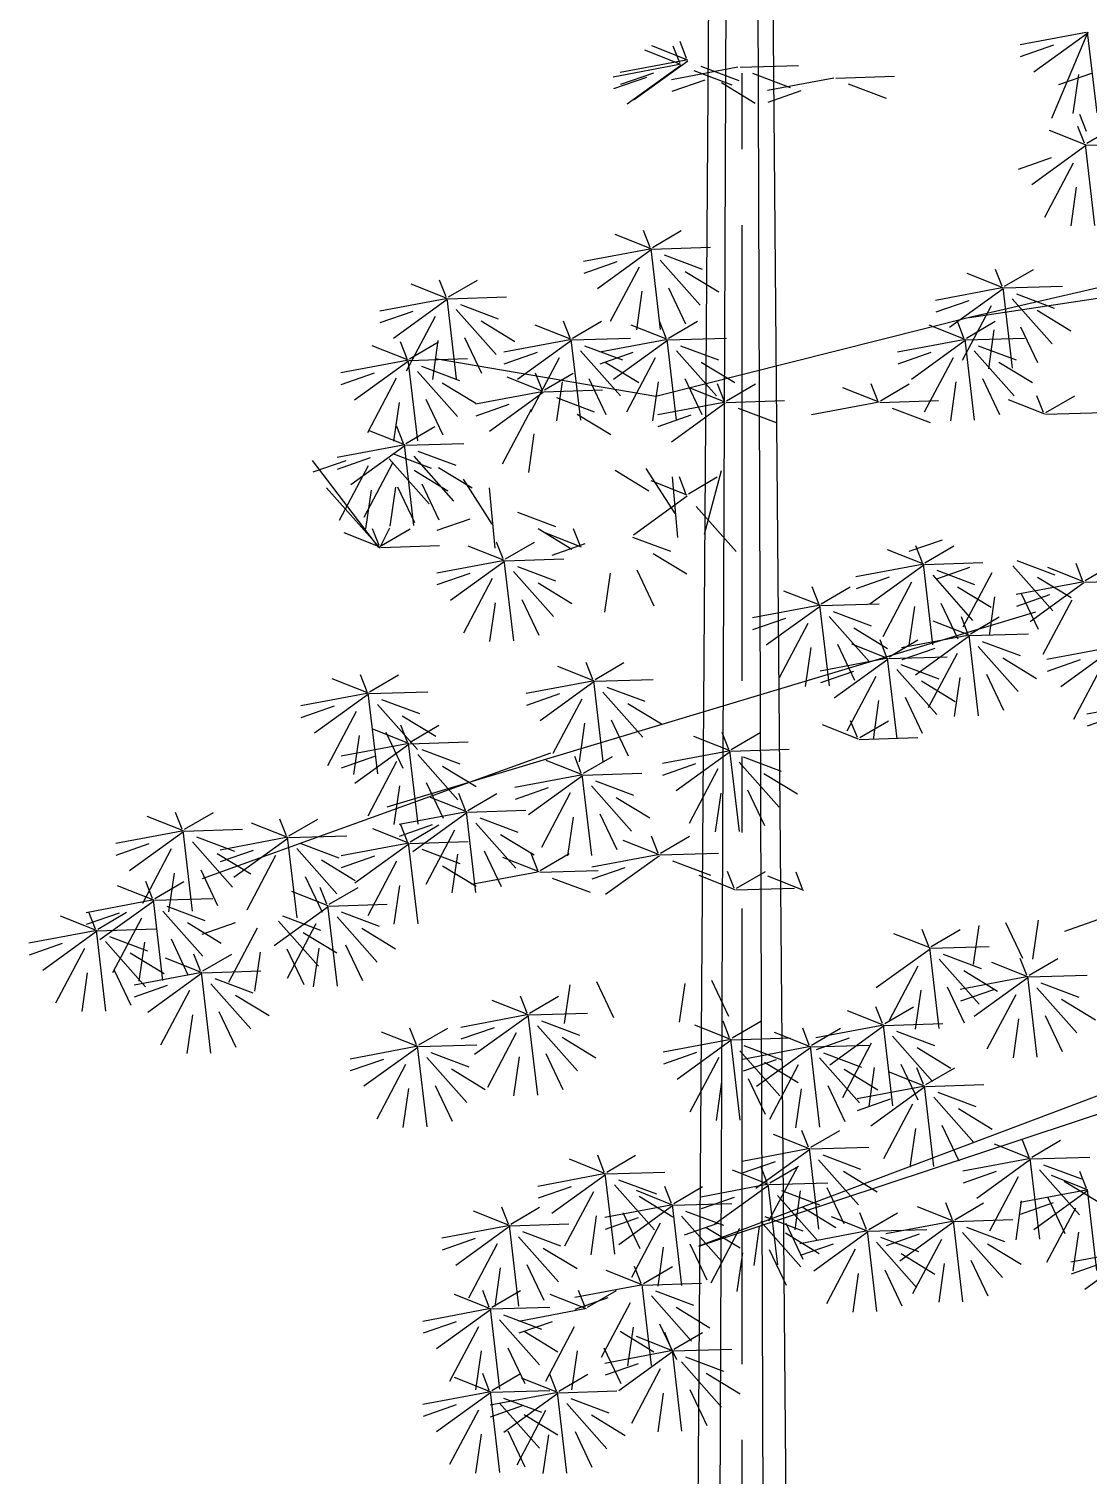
# Model space of a CAD drawing. Header units: millimetres. Extents: x 563079 to 571925, y 2063830 to 2067381.
# Drawn here: x 568694.29 to 568697.97, y 2063878.49 to 2063883.51 of the extents above; entities that cross this region are included whole.
import ezdxf

# ---------------------------------------------------------------- set-up
doc = ezdxf.new("R2010")
doc.units = ezdxf.units.MM
doc.header["$MEASUREMENT"] = 0
doc.linetypes.add('CENTER2', pattern=[1.125, 0.75, -0.125, 0.125, -0.125])
for name, color, linetype in [('1-CAY XANH', 7, 'Continuous'), ('Den', 7, 'Continuous'), ('MATCATDUONG', 8, 'Continuous')]:
    doc.layers.add(name, color=color, linetype=linetype)

# ---------------------------------------------------------------- blocks, each defined once
blk = doc.blocks.new('ca')
at = {"layer": '1-CAY XANH', "color": 3}
for p, q in [((4.282, 40.787), (4.428, 42.034)), ((4.425, 42.03), (4.983, 40.698)), ((4.425, 42.014), (5.256, 41.414)), ((4.449, 42.026), (5.469, 41.834)), ((4.956, 41.829), (5.467, 41.651)), ((10.598, 41.602), (11.156, 41.823)), ((10.617, 41.626), (10.719, 41.886)), ((10.705, 41.534), (11.263, 41.755)), ((10.724, 41.558), (10.826, 41.818)), ((10.598, 41.586), (11.429, 40.986)), ((10.622, 41.598), (11.642, 41.407)), ((10.705, 41.519), (11.536, 40.918)), ((10.729, 41.531), (11.749, 41.339)), ((4.368, 41.395), (4.879, 41.217)), ((4.568, 41.378), (4.654, 40.778)), ((8.312, 41.323), (7.409, 41.351)), ((8.347, 41.323), (9.367, 41.132)), ((9.793, 41.489), (8.89, 41.516)), ((9.602, 41.398), (9.017, 41.178)), ((10.396, 41.508), (9.811, 41.288)), ((9.828, 41.489), (10.848, 41.297)), ((10.504, 41.441), (9.918, 41.22)), ((11.129, 41.401), (11.64, 41.223)), ((11.236, 41.334), (11.747, 41.156)), ((8.121, 41.233), (7.535, 41.013)), ((8.854, 41.126), (9.364, 40.948)), ((10.077, 41.255), (9.557, 40.938)), ((10.335, 41.291), (10.846, 41.114)), ((4.444, 40.501), (4.546, 40.761)), ((4.441, 40.316), (3.995, 40.576)), ((4.459, 40.292), (5.018, 40.513)), ((4.478, 40.316), (4.58, 40.576)), ((4.448, 40.288), (3.545, 40.316)), ((4.316, 39.049), (4.462, 40.296)), ((4.459, 40.276), (5.291, 39.676)), ((4.648, 40.012), (5.092, 39.171)), ((4.991, 40.091), (5.501, 39.913)), ((4.603, 39.64), (4.689, 39.041)), ((11.145, 38.71), (10.699, 38.97)), ((11.163, 38.686), (11.722, 38.908)), ((11.182, 38.71), (11.284, 38.97)), ((11.152, 38.683), (10.249, 38.711)), ((11.02, 37.444), (11.166, 38.69)), ((11.163, 38.671), (11.995, 38.07)), ((11.187, 38.683), (12.207, 38.491)), ((10.962, 38.593), (10.376, 38.373)), ((11.024, 38.514), (10.407, 37.818)), ((11.352, 38.407), (11.796, 37.565)), ((11.695, 38.486), (12.205, 38.308)), ((5.711, 38.111), (5.265, 38.371)), ((5.729, 38.087), (6.287, 38.308)), ((5.748, 38.111), (5.85, 38.371)), ((10.642, 38.339), (10.122, 38.023)), ((14.293, 37.945), (13.847, 38.206)), ((14.33, 37.945), (14.432, 38.206)), ((5.718, 38.084), (4.815, 38.111)), ((5.527, 37.993), (4.942, 37.773)), ((5.586, 36.845), (5.732, 38.091)), ((5.729, 38.072), (6.56, 37.471)), ((5.753, 38.084), (6.773, 37.892)), ((10.896, 38.086), (10.634, 37.532)), ((11.307, 38.035), (11.393, 37.435)), ((14.3, 37.918), (13.397, 37.946)), ((14.311, 37.922), (14.87, 38.143)), ((5.208, 37.74), (4.688, 37.423)), ((5.59, 37.915), (4.973, 37.219)), ((5.917, 37.808), (6.362, 36.966)), ((6.26, 37.886), (6.771, 37.709)), ((14.11, 37.828), (13.524, 37.608)), ((14.172, 37.75), (13.555, 37.054)), ((14.168, 36.679), (14.314, 37.926)), ((14.311, 37.906), (15.143, 37.306)), ((14.336, 37.918), (15.355, 37.727)), ((6.299, 37.31), (5.852, 37.57)), ((6.317, 37.286), (6.875, 37.507)), ((6.336, 37.31), (6.438, 37.57)), ((10.896, 37.31), (10.449, 37.57)), ((10.914, 37.286), (11.472, 37.507)), ((10.933, 37.31), (11.035, 37.57)), ((12.377, 37.31), (11.931, 37.57)), ((12.395, 37.286), (12.953, 37.507)), ((12.414, 37.31), (12.516, 37.57)), ((13.79, 37.575), (13.27, 37.258)), ((14.5, 37.642), (14.944, 36.801)), ((14.843, 37.721), (15.353, 37.543)), ((5.462, 37.486), (5.2, 36.933)), ((6.306, 37.283), (5.403, 37.31)), ((5.873, 37.435), (5.958, 36.836)), ((6.174, 36.044), (6.32, 37.29)), ((6.341, 37.283), (7.361, 37.091)), ((10.903, 37.283), (10, 37.31)), ((10.771, 36.044), (10.916, 37.29)), ((10.938, 37.283), (11.958, 37.091)), ((12.384, 37.283), (11.481, 37.31)), ((12.252, 36.044), (12.398, 37.29)), ((12.419, 37.283), (13.439, 37.091)), ((14.044, 37.321), (13.782, 36.768)), ((6.115, 37.192), (5.529, 36.972)), ((6.177, 37.114), (5.56, 36.418)), ((6.317, 37.271), (7.148, 36.67)), ((6.848, 37.085), (7.359, 36.908)), ((10.712, 37.192), (10.126, 36.972)), ((10.774, 37.114), (10.157, 36.418)), ((10.914, 37.271), (11.745, 36.67)), ((11.445, 37.085), (11.955, 36.908)), ((12.193, 37.192), (11.608, 36.972)), ((12.256, 37.114), (11.639, 36.418)), ((12.395, 37.271), (13.226, 36.67)), ((12.926, 37.085), (13.437, 36.908)), ((14.893, 36.992), (14.447, 37.252)), ((14.455, 37.27), (14.541, 36.671)), ((14.911, 36.968), (15.469, 37.19)), ((14.93, 36.992), (15.032, 37.252)), ((5.796, 36.939), (5.276, 36.622)), ((6.505, 37.007), (6.95, 36.165)), ((10.393, 36.939), (9.873, 36.622)), ((11.093, 36.41), (14.5, 36.992)), ((11.102, 37.007), (11.547, 36.165)), ((11.874, 36.939), (11.354, 36.622)), ((12.583, 37.007), (13.028, 36.165)), ((14.9, 36.965), (13.997, 36.993)), ((14.709, 36.875), (14.124, 36.654)), ((14.768, 35.726), (14.914, 36.972)), ((14.911, 36.953), (15.742, 36.352)), ((14.935, 36.965), (15.955, 36.773)), ((6.05, 36.686), (5.788, 36.132)), ((6.46, 36.634), (6.546, 36.035)), ((10.647, 36.686), (10.384, 36.132)), ((11.057, 36.634), (11.143, 36.035)), ((12.128, 36.686), (11.866, 36.132)), ((12.812, 36.509), (12.366, 36.769)), ((12.539, 36.634), (12.624, 36.035)), ((12.83, 36.485), (13.388, 36.706)), ((12.849, 36.509), (12.951, 36.769)), ((14.39, 36.621), (13.87, 36.304)), ((14.772, 36.796), (14.155, 36.1)), ((15.099, 36.689), (15.544, 35.847)), ((15.442, 36.768), (15.953, 36.59)), ((5.071, 36.161), (4.624, 36.421)), ((5.108, 36.161), (5.21, 36.421)), ((7.627, 36.343), (7.181, 36.604)), ((7.645, 36.32), (8.204, 36.541)), ((7.664, 36.343), (7.766, 36.604)), ((10.002, 36.343), (9.556, 36.604)), ((10.02, 36.32), (10.578, 36.541)), ((10.039, 36.343), (10.141, 36.604)), ((12.819, 36.482), (11.916, 36.51)), ((12.628, 36.391), (12.043, 36.171)), ((12.83, 36.47), (13.661, 35.869)), ((12.854, 36.482), (13.874, 36.29)), ((5.078, 36.134), (4.175, 36.162)), ((5.089, 36.137), (5.647, 36.358)), ((7.634, 36.316), (6.731, 36.344)), ((7.444, 36.226), (6.858, 36.006)), ((7.669, 36.316), (8.689, 36.125)), ((10.009, 36.316), (9.106, 36.344)), ((9.819, 36.226), (9.233, 36.006)), ((10.02, 36.304), (10.852, 35.704)), ((10.044, 36.316), (11.064, 36.125)), ((13.018, 36.206), (13.463, 35.364)), ((13.361, 36.284), (13.872, 36.107)), ((14.644, 36.368), (14.382, 35.814)), ((15.055, 36.316), (15.14, 35.717)), ((10.552, 36.119), (11.062, 35.941)), ((12.309, 36.138), (11.789, 35.821)), ((14.951, 35.684), (14.504, 35.944)), ((14.988, 35.684), (15.09, 35.944)), ((12.974, 35.833), (13.059, 35.234)), ((14.969, 35.66), (15.527, 35.881)), ((14.958, 35.657), (14.055, 35.684)), ((14.767, 35.566), (14.181, 35.346)), ((15.144, 35.523), (14.559, 35.303)), ((14.826, 34.418), (14.972, 35.664)), ((14.969, 35.645), (15.8, 35.044)), ((14.993, 35.657), (16.013, 35.465)), ((10.796, 34.604), (11.241, 35.297)), ((11.721, 35.27), (11.201, 34.953)), ((14.448, 35.313), (13.928, 34.996)), ((14.83, 35.488), (14.213, 34.792)), ((14.825, 35.27), (14.305, 34.953)), ((15.207, 35.445), (14.59, 34.749)), ((15.157, 35.381), (15.602, 34.539)), ((15.37, 34.079), (16.39, 35.422)), ((15.5, 35.459), (16.011, 35.282)), ((15.534, 35.337), (15.979, 34.496)), ((15.877, 35.416), (16.388, 35.238)), ((10.341, 34.283), (10.079, 35.264)), ((10.59, 34.907), (10.144, 35.167)), ((10.608, 34.883), (11.166, 35.104)), ((10.627, 34.907), (10.729, 35.167)), ((10.752, 34.231), (10.837, 35.166)), ((13.618, 34.438), (14.063, 35.131)), ((14.702, 35.06), (14.44, 34.506)), ((10.608, 34.868), (11.439, 34.267)), ((13.573, 34.066), (13.659, 35.001)), ((15.079, 35.016), (14.817, 34.463)), ((15.112, 35.008), (15.198, 34.409)), ((15.346, 34.067), (16.177, 35.001)), ((15.489, 34.965), (15.575, 34.366)), ((10.469, 34.711), (9.852, 34.015)), ((13.228, 34.624), (12.642, 34.404)), ((13.961, 34.517), (14.471, 34.34)), ((6.675, 34.193), (7.185, 34.015)), ((11.453, 34.239), (10.867, 34.019)), ((12.242, 34.082), (12.8, 34.304)), ((12.261, 34.106), (12.363, 34.366)), ((12.909, 34.371), (12.389, 34.054)), ((13.411, 33.901), (12.965, 34.162)), ((13.448, 33.901), (13.55, 34.162)), ((15.328, 34.106), (14.882, 34.366)), ((15.203, 34.374), (15.349, 34.086)), ((15.346, 34.082), (15.904, 34.304)), ((15.365, 34.106), (15.467, 34.366)), ((6.94, 33.843), (6.494, 34.103)), ((6.958, 33.82), (7.517, 34.041)), ((6.977, 33.843), (7.079, 34.103)), ((11.133, 33.986), (10.613, 33.669)), ((12.186, 34.132), (12.696, 33.954)), ((13.429, 33.878), (13.987, 34.099)), ((15.335, 34.079), (14.432, 34.107)), ((4.467, 33.569), (4.02, 33.829)), ((4.485, 33.546), (5.043, 33.767)), ((4.504, 33.569), (4.606, 33.829)), ((5.518, 33.875), (4.932, 33.655)), ((5.58, 33.797), (4.963, 33.101)), ((6.947, 33.816), (6.044, 33.844)), ((6.757, 33.726), (6.171, 33.506)), ((6.251, 33.768), (6.762, 33.59)), ((6.815, 32.577), (6.961, 33.824)), ((6.958, 33.804), (7.79, 33.204)), ((6.983, 33.816), (8.003, 33.624)), ((11.387, 33.732), (11.125, 33.179)), ((13.418, 33.874), (12.515, 33.902)), ((13.228, 33.784), (12.642, 33.564)), ((13.29, 33.706), (12.673, 33.01)), ((13.286, 32.635), (13.432, 33.882)), ((13.429, 33.862), (14.261, 33.262)), ((13.453, 33.874), (14.473, 33.682)), ((4.474, 33.542), (3.571, 33.57)), ((4.485, 33.53), (5.316, 32.93)), ((4.509, 33.542), (5.529, 33.35)), ((5.199, 33.622), (4.679, 33.305)), ((5.908, 33.689), (6.353, 32.848)), ((6.819, 33.648), (6.202, 32.952)), ((7.147, 33.54), (7.591, 32.699)), ((7.49, 33.619), (8, 33.441)), ((11.798, 33.681), (11.884, 33.081)), ((12.908, 33.531), (12.388, 33.214)), ((13.617, 33.598), (14.062, 32.757)), ((13.961, 33.677), (14.471, 33.499)), ((4.673, 33.266), (5.118, 32.425)), ((5.016, 33.345), (5.527, 33.167)), ((5.453, 33.368), (5.191, 32.815)), ((5.863, 33.317), (5.949, 32.717)), ((6.438, 33.472), (5.917, 33.156)), ((8.539, 33.208), (8.093, 33.469)), ((8.557, 33.185), (9.116, 33.406)), ((8.576, 33.208), (8.678, 33.469)), ((13.162, 33.277), (12.9, 32.724)), ((6.691, 33.219), (6.429, 32.666)), ((7.102, 33.168), (7.188, 32.568)), ((8.546, 33.181), (7.643, 33.209)), ((8.356, 33.091), (7.77, 32.871)), ((8.414, 31.942), (8.56, 33.189)), ((8.557, 33.169), (9.389, 32.569)), ((8.581, 33.181), (9.601, 32.99)), ((13.573, 33.226), (13.659, 32.627)), ((6.237, 32.746), (5.791, 33.006)), ((6.255, 32.722), (6.813, 32.943)), ((6.274, 32.746), (6.376, 33.006)), ((8.036, 32.838), (7.516, 32.521)), ((8.418, 33.013), (7.801, 32.317)), ((8.746, 32.905), (9.19, 32.064)), ((9.089, 32.984), (9.599, 32.806)), ((6.244, 32.719), (5.341, 32.746)), ((6.054, 32.628), (5.468, 32.408)), ((6.112, 31.48), (6.258, 32.726)), ((6.255, 32.707), (7.086, 32.106)), ((6.279, 32.719), (7.299, 32.527)), ((7.493, 32.389), (7.046, 32.65)), ((7.53, 32.389), (7.632, 32.65)), ((4.011, 32.528), (4.843, 31.928)), ((4.036, 32.541), (5.055, 32.349)), ((5.734, 32.375), (5.214, 32.058)), ((6.116, 32.55), (5.499, 31.854)), ((6.443, 32.443), (6.888, 31.601)), ((7.5, 32.362), (6.597, 32.39)), ((6.786, 32.521), (7.297, 32.344)), ((7.368, 31.123), (7.514, 32.37)), ((7.511, 32.366), (8.069, 32.587)), ((8.29, 32.584), (8.028, 32.031)), ((8.701, 32.533), (8.787, 31.934)), ((4.2, 32.264), (4.644, 31.423)), ((4.543, 32.343), (5.053, 32.166)), ((7.309, 32.272), (6.723, 32.052)), ((7.371, 32.194), (6.754, 31.498)), ((7.511, 32.35), (8.342, 31.75)), ((7.535, 32.362), (8.555, 32.171)), ((8.042, 32.165), (8.552, 31.987)), ((12.03, 32.042), (11.584, 32.302)), ((12.048, 32.018), (12.606, 32.239)), ((12.067, 32.042), (12.169, 32.302)), ((5.988, 32.121), (5.726, 31.568)), ((6.399, 32.07), (6.485, 31.471)), ((6.99, 32.019), (6.47, 31.702)), ((7.699, 32.086), (8.144, 31.245)), ((11.847, 31.924), (11.261, 31.704)), ((11.905, 30.775), (12.051, 32.022)), ((12.048, 32.002), (12.88, 31.402)), ((12.072, 32.014), (13.092, 31.823)), ((15.51, 31.851), (15.064, 32.111)), ((15.528, 31.827), (16.086, 32.048)), ((15.547, 31.851), (15.649, 32.111)), ((7.244, 31.765), (6.981, 31.212)), ((7.654, 31.714), (7.74, 31.115)), ((11.909, 31.846), (11.292, 31.15)), ((12.236, 31.738), (12.681, 30.897)), ((12.58, 31.817), (13.09, 31.639)), ((15.517, 31.824), (14.614, 31.852)), ((15.327, 31.734), (14.741, 31.513)), ((15.385, 30.585), (15.531, 31.831)), ((15.528, 31.812), (16.359, 31.211)), ((15.552, 31.824), (16.572, 31.632)), ((3.418, 31.695), (4.438, 31.503)), ((3.925, 31.497), (4.436, 31.32)), ((11.527, 31.671), (11.007, 31.354)), ((15.007, 31.48), (14.487, 31.163)), ((15.389, 31.655), (14.772, 30.959)), ((15.716, 31.548), (16.161, 30.706)), ((16.059, 31.627), (16.57, 31.449)), ((7.946, 31.143), (7.499, 31.403)), ((7.964, 31.119), (8.522, 31.341)), ((7.982, 31.143), (8.085, 31.403)), ((11.781, 31.417), (11.519, 30.864)), ((12.192, 31.366), (12.278, 30.767)), ((14.887, 31.075), (14.441, 31.336)), ((14.905, 31.052), (15.463, 31.273)), ((14.924, 31.075), (15.026, 31.336)), ((7.952, 31.116), (7.05, 31.144)), ((9.928, 30.962), (9.482, 31.222)), ((9.946, 30.938), (10.504, 31.16)), ((9.965, 30.962), (10.067, 31.222)), ((14.894, 31.048), (13.991, 31.076)), ((14.762, 29.809), (14.908, 31.056)), ((14.905, 31.036), (15.736, 30.436)), ((14.929, 31.048), (15.949, 30.856)), ((15.261, 31.227), (14.999, 30.673)), ((15.672, 31.175), (15.758, 30.576)), ((9.935, 30.935), (9.032, 30.963)), ((9.745, 30.845), (9.159, 30.625)), ((9.803, 29.696), (9.949, 30.942)), ((9.946, 30.923), (10.778, 30.322)), ((9.97, 30.935), (10.99, 30.743)), ((12.207, 30.592), (11.76, 30.852)), ((12.243, 30.592), (12.345, 30.852)), ((12.717, 30.902), (18.096, 28.964)), ((14.703, 30.958), (14.118, 30.738)), ((14.766, 30.88), (14.149, 30.184)), ((15.436, 30.851), (15.947, 30.673)), ((9.425, 30.591), (8.905, 30.275)), ((9.807, 30.766), (9.19, 30.071)), ((10.134, 30.659), (10.579, 29.818)), ((10.478, 30.738), (10.988, 30.56)), ((12.213, 30.565), (11.311, 30.593)), ((12.224, 30.569), (12.783, 30.79)), ((14.384, 30.705), (13.864, 30.388)), ((15.093, 30.772), (15.538, 29.931)), ((12.023, 30.475), (11.437, 30.255)), ((12.085, 30.397), (11.468, 29.701)), ((12.082, 29.326), (12.227, 30.573)), ((12.224, 30.553), (13.056, 29.953)), ((12.249, 30.565), (13.269, 30.373)), ((12.756, 30.368), (13.266, 30.19)), ((14.638, 30.451), (14.376, 29.898)), ((15.049, 30.4), (15.134, 29.8)), ((9.679, 30.338), (9.417, 29.785)), ((10.09, 30.287), (10.176, 29.687)), ((11.704, 30.221), (11.184, 29.905)), ((12.413, 30.289), (12.858, 29.448)), ((13.994, 30.02), (13.547, 30.28)), ((14.011, 29.996), (14.57, 30.218)), ((14.03, 30.02), (14.132, 30.28)), ((11.957, 29.968), (11.695, 29.415)), ((12.368, 29.917), (12.454, 29.317)), ((14, 29.993), (13.098, 30.021)), ((13.869, 28.754), (14.014, 30)), ((14.011, 29.981), (14.843, 29.38)), ((14.036, 29.993), (15.056, 29.801)), ((18.367, 29.728), (17.921, 29.988)), ((18.385, 29.704), (18.943, 29.925)), ((18.404, 29.728), (18.506, 29.988)), ((13.81, 29.903), (13.224, 29.683)), ((13.872, 29.824), (13.255, 29.129)), ((14.2, 29.717), (14.645, 28.876)), ((14.887, 29.537), (14.441, 29.797)), ((14.543, 29.796), (15.053, 29.618)), ((14.905, 29.513), (15.463, 29.735)), ((14.924, 29.537), (15.026, 29.797)), ((16.756, 29.626), (16.31, 29.886)), ((16.774, 29.602), (17.333, 29.824)), ((16.793, 29.626), (16.895, 29.886)), ((18.374, 29.701), (17.471, 29.728)), ((18.242, 28.462), (18.388, 29.708)), ((18.385, 29.689), (19.216, 29.088)), ((18.409, 29.701), (19.429, 29.509)), ((11.019, 29.359), (10.573, 29.62)), ((11.037, 29.336), (11.595, 29.557)), ((11.056, 29.359), (11.158, 29.62)), ((13.491, 29.649), (12.971, 29.333)), ((14.894, 29.51), (13.991, 29.538)), ((14.762, 28.271), (14.908, 29.517)), ((14.905, 29.498), (15.736, 28.897)), ((14.929, 29.51), (15.949, 29.318)), ((16.763, 29.599), (15.86, 29.627)), ((16.573, 29.509), (15.987, 29.289)), ((16.631, 28.36), (16.777, 29.606)), ((16.774, 29.587), (17.606, 28.986)), ((16.798, 29.599), (17.818, 29.407)), ((18.183, 29.61), (17.598, 29.39)), ((18.246, 29.532), (17.629, 28.836)), ((18.916, 29.503), (19.427, 29.326)), ((11.026, 29.332), (10.123, 29.36)), ((10.836, 29.242), (10.25, 29.022)), ((11.037, 29.32), (11.869, 28.72)), ((11.061, 29.332), (12.081, 29.141)), ((12.876, 29.094), (12.429, 29.354)), ((12.894, 29.07), (13.452, 29.291)), ((12.913, 29.094), (13.015, 29.354)), ((13.744, 29.396), (13.482, 28.843)), ((14.703, 29.42), (14.118, 29.2)), ((14.155, 29.345), (14.241, 28.745)), ((15.436, 29.313), (15.947, 29.135)), ((16.253, 29.255), (15.733, 28.939)), ((16.635, 29.43), (16.018, 28.734)), ((16.963, 29.323), (17.407, 28.481)), ((17.306, 29.402), (17.816, 29.224)), ((17.864, 29.357), (17.344, 29.04)), ((18.573, 29.425), (19.018, 28.583)), ((8.826, 28.806), (8.928, 29.066)), ((9.848, 28.819), (9.402, 29.079)), ((9.885, 28.819), (9.987, 29.079)), ((11.569, 29.135), (12.079, 28.957)), ((12.883, 29.067), (11.98, 29.094)), ((12.918, 29.067), (13.938, 28.875)), ((14.384, 29.166), (13.864, 28.85)), ((15.093, 29.234), (15.538, 28.392)), ((18.118, 29.104), (17.856, 28.55)), ((18.529, 29.052), (18.614, 28.453)), ((8.807, 28.782), (9.365, 29.003)), ((9.855, 28.792), (8.952, 28.819)), ((9.866, 28.795), (10.424, 29.016)), ((12.692, 28.976), (12.106, 28.756)), ((15.049, 28.862), (15.134, 28.262)), ((16.133, 28.571), (15.687, 28.831)), ((16.17, 28.571), (16.272, 28.831)), ((16.507, 29.002), (16.245, 28.448)), ((18.826, 28.66), (18.379, 28.92)), ((18.843, 28.636), (19.402, 28.857)), ((18.862, 28.66), (18.964, 28.92)), ((16.14, 28.544), (15.237, 28.572)), ((16.151, 28.547), (16.709, 28.768)), ((18.832, 28.633), (17.93, 28.661)), ((18.701, 27.394), (18.846, 28.64)), ((18.843, 28.621), (19.675, 28.02)), ((18.868, 28.633), (19.888, 28.441)), ((15.95, 28.453), (15.364, 28.233)), ((16.012, 28.375), (15.395, 27.679)), ((16.008, 27.305), (16.154, 28.551)), ((16.151, 28.532), (16.983, 27.931)), ((16.855, 28.39), (16.269, 28.17)), ((18.642, 28.542), (18.056, 28.322)), ((18.704, 28.464), (18.087, 27.768)), ((19.032, 28.357), (19.477, 27.515)), ((19.707, 28.189), (19.261, 28.45)), ((19.375, 28.435), (19.885, 28.258)), ((19.725, 28.166), (20.283, 28.387)), ((19.744, 28.189), (19.846, 28.45)), ((4.274, 28.331), (4.784, 28.153)), ((5.192, 28.323), (5.278, 27.724)), ((5.697, 28.292), (5.435, 27.739)), ((6.108, 28.241), (6.193, 27.642)), ((6.842, 27.919), (6.396, 28.18)), ((6.879, 27.919), (6.981, 28.18)), ((15.63, 28.2), (15.11, 27.883)), ((16.536, 28.136), (16.015, 27.82)), ((16.917, 28.312), (16.3, 27.616)), ((16.339, 28.268), (16.784, 27.426)), ((17.245, 28.204), (17.69, 27.363)), ((17.588, 28.283), (18.098, 28.105)), ((18.323, 28.289), (17.803, 27.972)), ((19.714, 28.162), (18.811, 28.19)), ((19.582, 26.923), (19.728, 28.17)), ((19.725, 28.15), (20.557, 27.55)), ((19.749, 28.162), (20.769, 27.97)), ((6.849, 27.892), (5.947, 27.92)), ((6.86, 27.896), (7.419, 28.117)), ((15.884, 27.947), (15.622, 27.393)), ((18.576, 28.036), (18.314, 27.482)), ((19.524, 28.072), (18.938, 27.852)), ((19.586, 27.994), (18.969, 27.298)), ((18.987, 27.984), (19.073, 27.385)), ((20.257, 27.965), (20.767, 27.787)), ((5.331, 27.476), (4.885, 27.736)), ((5.368, 27.476), (5.47, 27.736)), ((6.659, 27.802), (6.073, 27.582)), ((6.721, 27.724), (6.104, 27.028)), ((6.718, 26.653), (6.863, 27.9)), ((6.86, 27.88), (7.692, 27.28)), ((16.295, 27.895), (16.381, 27.296)), ((16.789, 27.883), (16.527, 27.33)), ((17.2, 27.832), (17.286, 27.232)), ((18.085, 27.541), (17.638, 27.801)), ((18.103, 27.517), (18.661, 27.739)), ((18.122, 27.541), (18.224, 27.801)), ((19.204, 27.819), (18.684, 27.502)), ((19.913, 27.886), (20.358, 27.045)), ((5.338, 27.449), (4.435, 27.477)), ((5.206, 26.21), (5.352, 27.457)), ((5.349, 27.452), (5.908, 27.674)), ((6.34, 27.549), (5.819, 27.232)), ((7.049, 27.616), (7.493, 26.775)), ((18.092, 27.514), (17.189, 27.542)), ((17.96, 26.275), (18.106, 27.521)), ((18.103, 27.502), (18.934, 26.901)), ((18.127, 27.514), (19.147, 27.322)), ((19.458, 27.565), (19.196, 27.012)), ((19.869, 27.514), (19.955, 26.915)), ((5.148, 27.359), (4.562, 27.139)), ((5.21, 27.281), (4.593, 26.585)), ((5.349, 27.437), (6.181, 26.837)), ((5.373, 27.449), (6.393, 27.257)), ((5.881, 27.252), (6.391, 27.074)), ((6.593, 27.295), (6.331, 26.742)), ((7.004, 27.244), (7.09, 26.644)), ((10.235, 27.4), (9.973, 26.846)), ((10.646, 27.348), (10.731, 26.749)), ((12.009, 27.379), (11.747, 26.825)), ((12.42, 27.328), (12.506, 26.728)), ((17.901, 27.424), (17.315, 27.204)), ((17.963, 27.345), (17.346, 26.649)), ((18.291, 27.238), (18.736, 26.396)), ((18.634, 27.317), (19.145, 27.139)), ((4.828, 27.105), (4.308, 26.789)), ((5.538, 27.173), (5.982, 26.332)), ((13.041, 26.89), (12.594, 27.15)), ((13.059, 26.866), (13.617, 27.088)), ((13.077, 26.89), (13.179, 27.15)), ((17.582, 27.17), (17.062, 26.854)), ((5.082, 26.852), (4.82, 26.299)), ((5.493, 26.801), (5.579, 26.201)), ((7.56, 26.728), (7.113, 26.989)), ((7.578, 26.705), (8.136, 26.926)), ((7.596, 26.728), (7.699, 26.989)), ((13.047, 26.863), (12.145, 26.891)), ((12.916, 25.624), (13.061, 26.87)), ((13.059, 26.851), (13.89, 26.25)), ((13.083, 26.863), (14.103, 26.671)), ((17.836, 26.917), (17.574, 26.363)), ((18.246, 26.866), (18.332, 26.266)), ((7.567, 26.701), (6.664, 26.729)), ((7.376, 26.611), (6.79, 26.391)), ((7.435, 25.462), (7.58, 26.709)), ((7.578, 26.689), (8.409, 26.089)), ((7.602, 26.701), (8.622, 26.51)), ((8.687, 26.396), (8.24, 26.656)), ((8.705, 26.372), (9.263, 26.594)), ((8.723, 26.396), (8.825, 26.656)), ((9.916, 26.507), (9.47, 26.767)), ((9.934, 26.483), (10.492, 26.704)), ((9.953, 26.507), (10.055, 26.767)), ((12.857, 26.773), (12.271, 26.553)), ((12.919, 26.694), (12.302, 25.998)), ((13.247, 26.587), (13.692, 25.745)), ((13.59, 26.666), (14.1, 26.488)), ((14.749, 26.4), (14.303, 26.66)), ((14.767, 26.377), (15.325, 26.598)), ((14.786, 26.4), (14.888, 26.66)), ((7.057, 26.358), (6.537, 26.041)), ((7.438, 26.533), (6.821, 25.837)), ((7.766, 26.425), (8.211, 25.584)), ((8.693, 26.369), (7.791, 26.397)), ((8.109, 26.504), (8.619, 26.326)), ((8.562, 25.13), (8.707, 26.376)), ((8.705, 26.357), (9.536, 25.756)), ((8.729, 26.369), (9.749, 26.177)), ((9.923, 26.48), (9.02, 26.508)), ((9.732, 26.39), (9.147, 26.169)), ((9.791, 25.241), (9.937, 26.487)), ((9.934, 26.468), (10.765, 25.867)), ((9.958, 26.48), (10.978, 26.288)), ((12.538, 26.519), (12.018, 26.203)), ((14.756, 26.373), (13.853, 26.401)), ((14.624, 25.134), (14.77, 26.381)), ((14.767, 26.361), (15.598, 25.761)), ((14.791, 26.373), (15.811, 26.181)), ((8.503, 26.279), (7.917, 26.059)), ((8.565, 26.2), (7.948, 25.504)), ((9.413, 26.136), (8.893, 25.819)), ((9.795, 26.311), (9.178, 25.615)), ((9.236, 26.172), (9.746, 25.994)), ((10.122, 26.204), (10.567, 25.362)), ((10.465, 26.283), (10.976, 26.105)), ((12.791, 26.266), (12.529, 25.712)), ((13.202, 26.215), (13.288, 25.615)), ((14.565, 26.283), (13.98, 26.063)), ((14.628, 26.205), (14.011, 25.509)), ((15.298, 26.176), (15.809, 25.998)), ((6.925, 25.787), (6.478, 26.048)), ((6.943, 25.764), (7.501, 25.985)), ((6.962, 25.787), (7.064, 26.048)), ((7.311, 26.104), (7.048, 25.551)), ((8.184, 26.025), (7.664, 25.709)), ((7.721, 26.053), (7.807, 25.454)), ((8.893, 26.093), (9.338, 25.251)), ((14.246, 26.03), (13.726, 25.713)), ((14.955, 26.097), (15.4, 25.256)), ((6.932, 25.76), (6.029, 25.788)), ((6.741, 25.67), (6.155, 25.45)), ((6.8, 24.521), (6.946, 25.768)), ((6.943, 25.748), (7.774, 25.148)), ((6.967, 25.76), (7.987, 25.569)), ((8.437, 25.772), (8.175, 25.218)), ((8.848, 25.721), (8.934, 25.121)), ((9.667, 25.883), (9.405, 25.329)), ((10.077, 25.831), (10.163, 25.232)), ((14.5, 25.776), (14.238, 25.223)), ((14.911, 25.725), (14.996, 25.125)), ((6.803, 25.592), (6.186, 24.896)), ((7.131, 25.484), (7.576, 24.643)), ((7.474, 25.563), (7.985, 25.385)), ((6.422, 25.417), (5.902, 25.1)), ((6.676, 25.163), (6.414, 24.61)), ((7.086, 25.112), (7.172, 24.513)), ((8.7, 24.821), (8.254, 25.081)), ((8.718, 24.798), (9.276, 25.019)), ((8.737, 24.821), (8.839, 25.081)), ((5.291, 24.669), (4.844, 24.929)), ((5.309, 24.645), (5.867, 24.866)), ((5.328, 24.669), (5.43, 24.929)), ((8.707, 24.794), (7.804, 24.822)), ((8.575, 23.555), (8.721, 24.802)), ((8.718, 24.782), (9.55, 24.182)), ((8.742, 24.794), (9.762, 24.602)), ((5.298, 24.642), (4.395, 24.669)), ((5.166, 23.403), (5.312, 24.649)), ((5.309, 24.629), (6.14, 24.029)), ((5.333, 24.642), (6.353, 24.45)), ((8.517, 24.704), (7.931, 24.484)), ((8.579, 24.626), (7.962, 23.93)), ((9.25, 24.597), (9.76, 24.419)), ((11.851, 24.436), (11.405, 24.696)), ((11.869, 24.412), (12.427, 24.634)), ((11.888, 24.436), (11.99, 24.696)), ((4.427, 24.162), (4.985, 24.383)), ((4.446, 24.186), (4.548, 24.446)), ((5.107, 24.551), (4.521, 24.331)), ((5.169, 24.473), (4.552, 23.777)), ((5.497, 24.365), (5.942, 23.524)), ((5.84, 24.444), (6.35, 24.267)), ((8.197, 24.45), (7.677, 24.134)), ((9.335, 24.271), (8.889, 24.531)), ((8.906, 24.518), (9.351, 23.677)), ((9.353, 24.247), (9.911, 24.469)), ((9.372, 24.271), (9.474, 24.531)), ((11.858, 24.409), (10.955, 24.437)), ((11.726, 23.17), (11.872, 24.417)), ((11.869, 24.397), (12.7, 23.797)), ((11.893, 24.409), (12.913, 24.217)), ((4.788, 24.298), (4.268, 23.981)), ((4.284, 22.919), (4.43, 24.166)), ((4.427, 24.146), (5.258, 23.546)), ((4.451, 24.158), (5.471, 23.967)), ((8.451, 24.197), (8.189, 23.644)), ((9.342, 24.244), (8.439, 24.272)), ((9.151, 24.154), (8.566, 23.933)), ((8.862, 24.146), (8.948, 23.546)), ((9.21, 23.005), (9.356, 24.251)), ((9.353, 24.232), (10.184, 23.631)), ((9.377, 24.244), (10.397, 24.052)), ((10.816, 23.953), (10.37, 24.213)), ((10.834, 23.929), (11.393, 24.151)), ((10.853, 23.953), (10.955, 24.213)), ((11.667, 24.319), (11.082, 24.099)), ((11.73, 24.241), (11.113, 23.545)), ((12.057, 24.133), (12.502, 23.292)), ((12.4, 24.212), (12.911, 24.034)), ((5.042, 24.044), (4.779, 23.491)), ((4.958, 23.961), (5.469, 23.783)), ((5.452, 23.993), (5.538, 23.394)), ((6.478, 23.702), (6.032, 23.963)), ((6.496, 23.679), (7.054, 23.9)), ((6.515, 23.702), (6.617, 23.963)), ((8.832, 23.9), (8.312, 23.583)), ((9.214, 24.075), (8.597, 23.379)), ((9.884, 24.047), (10.395, 23.869)), ((10.823, 23.926), (9.92, 23.954)), ((10.691, 22.687), (10.837, 23.933)), ((11.348, 24.065), (10.828, 23.749)), ((10.834, 23.914), (11.666, 23.313)), ((10.859, 23.926), (11.878, 23.734)), ((13.332, 23.635), (12.886, 23.895)), ((13.369, 23.635), (13.471, 23.895)), ((4.615, 23.882), (5.06, 23.041)), ((6.485, 23.675), (5.582, 23.703)), ((6.353, 22.436), (6.499, 23.683)), ((6.496, 23.663), (7.328, 23.063)), ((6.52, 23.675), (7.54, 23.484)), ((7.807, 23.55), (7.36, 23.81)), ((7.825, 23.526), (8.383, 23.747)), ((7.843, 23.55), (7.946, 23.81)), ((9.41, 23.75), (8.824, 23.53)), ((9.472, 23.672), (8.855, 22.976)), ((10.633, 23.836), (10.047, 23.616)), ((10.695, 23.757), (10.078, 23.061)), ((11.602, 23.812), (11.34, 23.259)), ((11.366, 23.729), (11.876, 23.551)), ((12.013, 23.761), (12.098, 23.161)), ((13.35, 23.612), (13.909, 23.833)), ((4.57, 23.51), (4.656, 22.911)), ((6.295, 23.585), (5.709, 23.365)), ((6.357, 23.507), (5.74, 22.811)), ((7.814, 23.523), (6.911, 23.551)), ((7.028, 23.478), (7.538, 23.3)), ((7.682, 22.284), (7.827, 23.53)), ((7.825, 23.511), (8.656, 22.91)), ((7.849, 23.523), (8.869, 23.331)), ((9.091, 23.497), (8.571, 23.18)), ((9.086, 23.647), (8.824, 23.093)), ((9.497, 23.595), (9.582, 22.996)), ((10.314, 23.582), (9.793, 23.266)), ((9.8, 23.565), (10.245, 22.723)), ((10.143, 23.643), (10.653, 23.466)), ((11.023, 23.65), (11.467, 22.808)), ((13.339, 23.608), (12.436, 23.636)), ((13.149, 23.518), (12.563, 23.298)), ((13.211, 23.44), (12.594, 22.744)), ((13.207, 22.369), (13.353, 23.616)), ((13.35, 23.596), (14.182, 22.996)), ((13.374, 23.608), (14.394, 23.416)), ((3.64, 23.226), (4.471, 22.626)), ((3.664, 23.238), (4.684, 23.046)), ((5.975, 23.332), (5.455, 23.015)), ((6.684, 23.399), (7.129, 22.558)), ((7.623, 23.433), (7.037, 23.212)), ((7.685, 23.354), (7.068, 22.658)), ((8.013, 23.247), (8.458, 22.405)), ((8.356, 23.326), (8.866, 23.148)), ((9.345, 23.244), (9.082, 22.69)), ((10.567, 23.329), (10.305, 22.775)), ((10.978, 23.278), (11.064, 22.678)), ((12.829, 23.264), (12.309, 22.948)), ((13.539, 23.332), (13.983, 22.491)), ((13.882, 23.411), (14.392, 23.233)), ((4.171, 23.041), (4.682, 22.863)), ((6.229, 23.078), (5.967, 22.525)), ((6.64, 23.027), (6.726, 22.428)), ((7.304, 23.179), (6.784, 22.862)), ((9.755, 23.192), (9.841, 22.593)), ((13.083, 23.011), (12.821, 22.458)), ((7.558, 22.926), (7.295, 22.372)), ((7.968, 22.874), (8.054, 22.275)), ((11.283, 22.72), (10.836, 22.98)), ((11.301, 22.697), (11.859, 22.918)), ((11.32, 22.72), (11.422, 22.98)), ((13.494, 22.96), (13.58, 22.36)), ((11.29, 22.693), (10.387, 22.721)), ((11.099, 22.603), (10.513, 22.383)), ((11.158, 21.454), (11.304, 22.701)), ((11.325, 22.693), (12.345, 22.501)), ((12.145, 22.351), (11.698, 22.611)), ((12.163, 22.327), (12.721, 22.549)), ((12.182, 22.351), (12.284, 22.611)), ((13.626, 22.351), (13.18, 22.611)), ((13.644, 22.327), (14.202, 22.549)), ((13.663, 22.351), (13.765, 22.611)), ((10.78, 22.35), (10.26, 22.033)), ((11.161, 22.525), (10.544, 21.829)), ((11.489, 22.417), (11.934, 21.576)), ((11.832, 22.496), (12.343, 22.318)), ((12.187, 22.324), (13.207, 22.132)), ((13.633, 22.324), (12.73, 22.352)), ((13.501, 21.085), (13.647, 22.331)), ((13.668, 22.324), (14.688, 22.132)), ((12.694, 22.127), (13.205, 21.949)), ((13.443, 22.234), (12.857, 22.014)), ((13.505, 22.156), (12.888, 21.46)), ((13.644, 22.312), (14.476, 21.711)), ((14.176, 22.127), (14.686, 21.949)), ((10.816, 21.703), (10.37, 21.963)), ((11.034, 22.096), (10.771, 21.543)), ((10.834, 21.679), (11.393, 21.9)), ((10.853, 21.703), (10.955, 21.963)), ((11.642, 21.98), (11.122, 21.664)), ((11.444, 22.045), (11.53, 21.445)), ((12.351, 22.048), (12.796, 21.207)), ((13.123, 21.98), (12.603, 21.664)), ((13.832, 22.048), (14.277, 21.207)), ((10.823, 21.676), (9.92, 21.704)), ((10.691, 20.437), (10.837, 21.683)), ((10.834, 21.664), (11.666, 21.063)), ((10.859, 21.676), (11.878, 21.484)), ((11.896, 21.727), (11.634, 21.174)), ((12.306, 21.676), (12.392, 21.076)), ((13.377, 21.727), (13.115, 21.174)), ((13.788, 21.676), (13.874, 21.076)), ((10.633, 21.585), (10.047, 21.365)), ((10.695, 21.507), (10.078, 20.811)), ((11.366, 21.478), (11.876, 21.301)), ((10.314, 21.332), (9.793, 21.015)), ((11.023, 21.4), (11.467, 20.558)), ((12.589, 21.058), (12.143, 21.319)), ((12.607, 21.035), (13.165, 21.256)), ((12.626, 21.058), (12.728, 21.319)), ((13.626, 21.067), (13.18, 21.327)), ((13.644, 21.043), (14.202, 21.265)), ((13.663, 21.067), (13.765, 21.327)), ((10.567, 21.079), (10.305, 20.525)), ((10.978, 21.027), (11.064, 20.428)), ((12.596, 21.031), (11.693, 21.059)), ((12.464, 19.792), (12.61, 21.039)), ((12.607, 21.019), (13.438, 20.419)), ((12.631, 21.031), (13.651, 20.84)), ((13.633, 21.04), (12.73, 21.068)), ((13.501, 19.801), (13.647, 21.047)), ((13.644, 21.028), (14.476, 20.427)), ((13.668, 21.04), (14.688, 20.848)), ((12.405, 20.941), (11.82, 20.721)), ((12.468, 20.863), (11.851, 20.167)), ((13.443, 20.95), (12.857, 20.73)), ((13.505, 20.871), (12.888, 20.176)), ((13.138, 20.834), (13.649, 20.656)), ((13.832, 20.764), (14.277, 19.922)), ((14.176, 20.843), (14.686, 20.665)), ((12.086, 20.688), (11.566, 20.371)), ((13.123, 20.696), (12.603, 20.38)), ((12.795, 20.755), (13.24, 19.914)), ((12.34, 20.434), (12.078, 19.881)), ((12.751, 20.383), (12.836, 19.784)), ((13.377, 20.443), (13.115, 19.889)), ((13.788, 20.392), (13.874, 19.792))]:
    blk.add_line(p, q, dxfattribs=at)
at = {"layer": '1-CAY XANH', "color": 17}
for p, q in [((0.531, 38.946), (6.253, 37.629)), ((6.253, 37.629), (0.531, 38.493)), ((6.253, 37.629), (11.093, 36.41)), ((15.237, 30.075), (5.227, 33.087)), ((12.037, 32.014), (11.134, 32.042)), ((0.517, 27.035), (10.427, 23.293)), ((10.427, 23.293), (0.517, 26.572))]:
    blk.add_line(p, q, dxfattribs=at)
blk = doc.blocks.new('den2')
at = {"layer": 'Den', "color": 7}
for p, q in [((-0.451, 52.896), (-0.749, 18.16)), ((0.492, 52.861), (0.738, 18.16))]:
    blk.add_line(p, q, dxfattribs=at)
at = {"layer": 'Den', "color": 8}
for p, q in [((-0.24, 52.868), (-0.359, 18.16)), ((0.227, 52.881), (0.365, 18.16))]:
    blk.add_line(p, q, dxfattribs=at)
at = {"layer": 'Den', "color": 5, "linetype": 'CENTER2', "ltscale": 10}
blk.add_line((-0.004, 52.878), (-0.006, 18.16), dxfattribs=at)

msp = doc.modelspace()

# ---------------------------------------------------------------- block references
at = {"layer": 'Den', "linetype": 'Continuous', "extrusion": (-3.31378e-12, 1.1371e-08, 1), "xscale": -0.2109375, "yscale": 0.2109375000000001, "zscale": 0.2109375000000001}
msp.add_blockref('den2', (568696.76924, 2063874.04898, 0.02347), dxfattribs=at)
at = {"layer": 'MATCATDUONG', "linetype": 'Continuous', "extrusion": (3.31378e-12, 1.1371e-08, 1), "xscale": -0.2249999999767169, "yscale": 0.2250000000931324, "zscale": 0.2250000000000003}
msp.add_blockref('ca', (568698.96733, 2063874.04297, 0.02347), dxfattribs=at)

doc.saveas('drawing.dxf')
